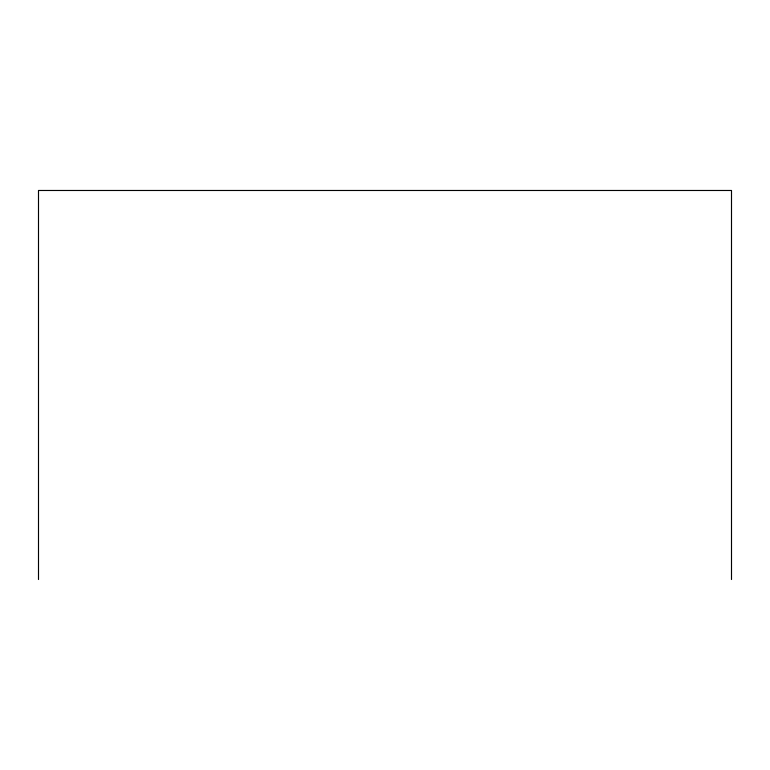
<?xml version="1.0" encoding="UTF-8"?>
<svg xmlns="http://www.w3.org/2000/svg" width="770" height="770" viewBox="0 0 770 770"><rect width="100%" height="100%" fill="white"/><g stroke="black" fill="none" stroke-linecap="round" stroke-linejoin="round"><path stroke-width="1.16" d="M731.5 579.521L731.5 190.479L38.5 190.479L38.5 579.521"/></g></svg>
